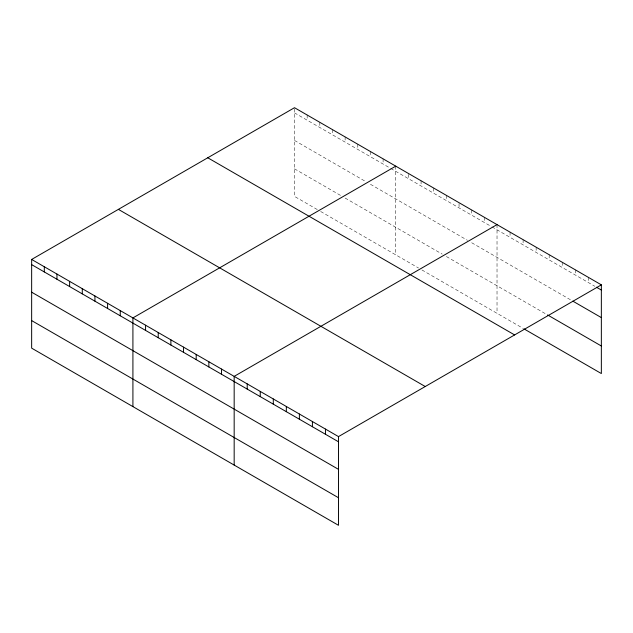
<?xml version="1.0" encoding="UTF-8"?>
<svg xmlns="http://www.w3.org/2000/svg" width="633" height="633" viewBox="0 0 633 633"><rect width="100%" height="100%" fill="white"/><g stroke="black" fill="none" stroke-linecap="round" stroke-linejoin="round"><path stroke-width="0.47" stroke-dasharray="3.17 2.37" d="M317.283 209.547L294.503 196.396L294.503 108.559M294.503 112.88L389.857 167.935M390.696 168.418L491.113 226.392M491.96 226.883L594.83 286.274M294.503 140.439L366.222 181.853M370.447 184.29L467.486 240.311M471.704 242.748L571.195 300.184M294.503 168.837L340.91 195.629M345.127 198.066L442.174 254.094M446.392 256.531L546.738 314.466M320.662 211.493L418.548 268.012M421.918 269.959L523.103 328.377M588.31 277.325L588.31 282.508M575.27 269.793L575.27 274.983M562.223 262.268L562.223 267.45M549.183 254.735L549.183 259.926M536.143 247.202L536.143 252.393M523.103 239.678L523.103 244.86M510.063 232.145L510.063 237.335M497.024 224.62L497.024 313.319M484.364 217.309L484.364 222.499M471.704 210.006L471.704 215.188M459.052 203.557L459.052 207.885M446.392 195.383L446.392 200.574M433.732 188.08L433.732 193.263M421.072 180.769L421.072 185.96M408.42 174.328L408.42 178.648M395.76 166.155L395.76 254.854M383.1 158.851L383.1 164.034M370.447 151.54L370.447 156.723M357.787 144.229L357.787 149.42M345.127 136.926L345.127 142.108M332.475 129.615L332.475 134.805M319.815 122.311L319.815 127.494M307.155 115L307.155 120.191"/><path stroke-width="0.95" d="M338.497 469.354L338.497 436.604L31.65 259.451L31.65 348.15L338.497 525.303L338.497 469.354L31.65 292.193M523.918 328.844L601.35 373.549L601.35 284.85L294.503 107.697L31.65 259.451M395.76 166.155L132.914 317.908L132.914 406.608M497.024 224.62L234.17 376.374L234.17 465.073M338.497 436.604L601.35 284.85M596.46 287.216L601.35 290.041M572.825 301.126L601.35 317.6M547.553 314.933L601.35 345.99M207.759 157.775L514.613 334.928M118.387 209.373L425.241 386.526M31.65 264.634L338.497 441.794M31.65 320.591L338.497 497.744M325.457 429.079L325.457 434.262M312.417 421.546L312.417 426.737M299.377 414.022L299.377 419.204M286.338 406.489L286.338 411.679M273.298 398.964L273.298 404.147M260.25 391.431L260.25 396.614M247.21 383.899L247.21 389.089M221.51 369.063L221.51 374.253M208.858 361.76L208.858 366.942M196.198 354.448L196.198 359.639M183.538 347.145L183.538 352.328M170.886 339.834L170.886 345.017M158.226 332.523L158.226 337.713M145.566 325.22L145.566 330.402M120.254 310.605L120.254 315.788M107.594 303.294L107.594 308.485M94.934 295.991L94.934 301.173M82.282 288.68L82.282 293.862M69.622 281.369L69.622 286.559M56.962 274.065L56.962 279.248M44.31 266.754L44.31 271.945"/></g></svg>
